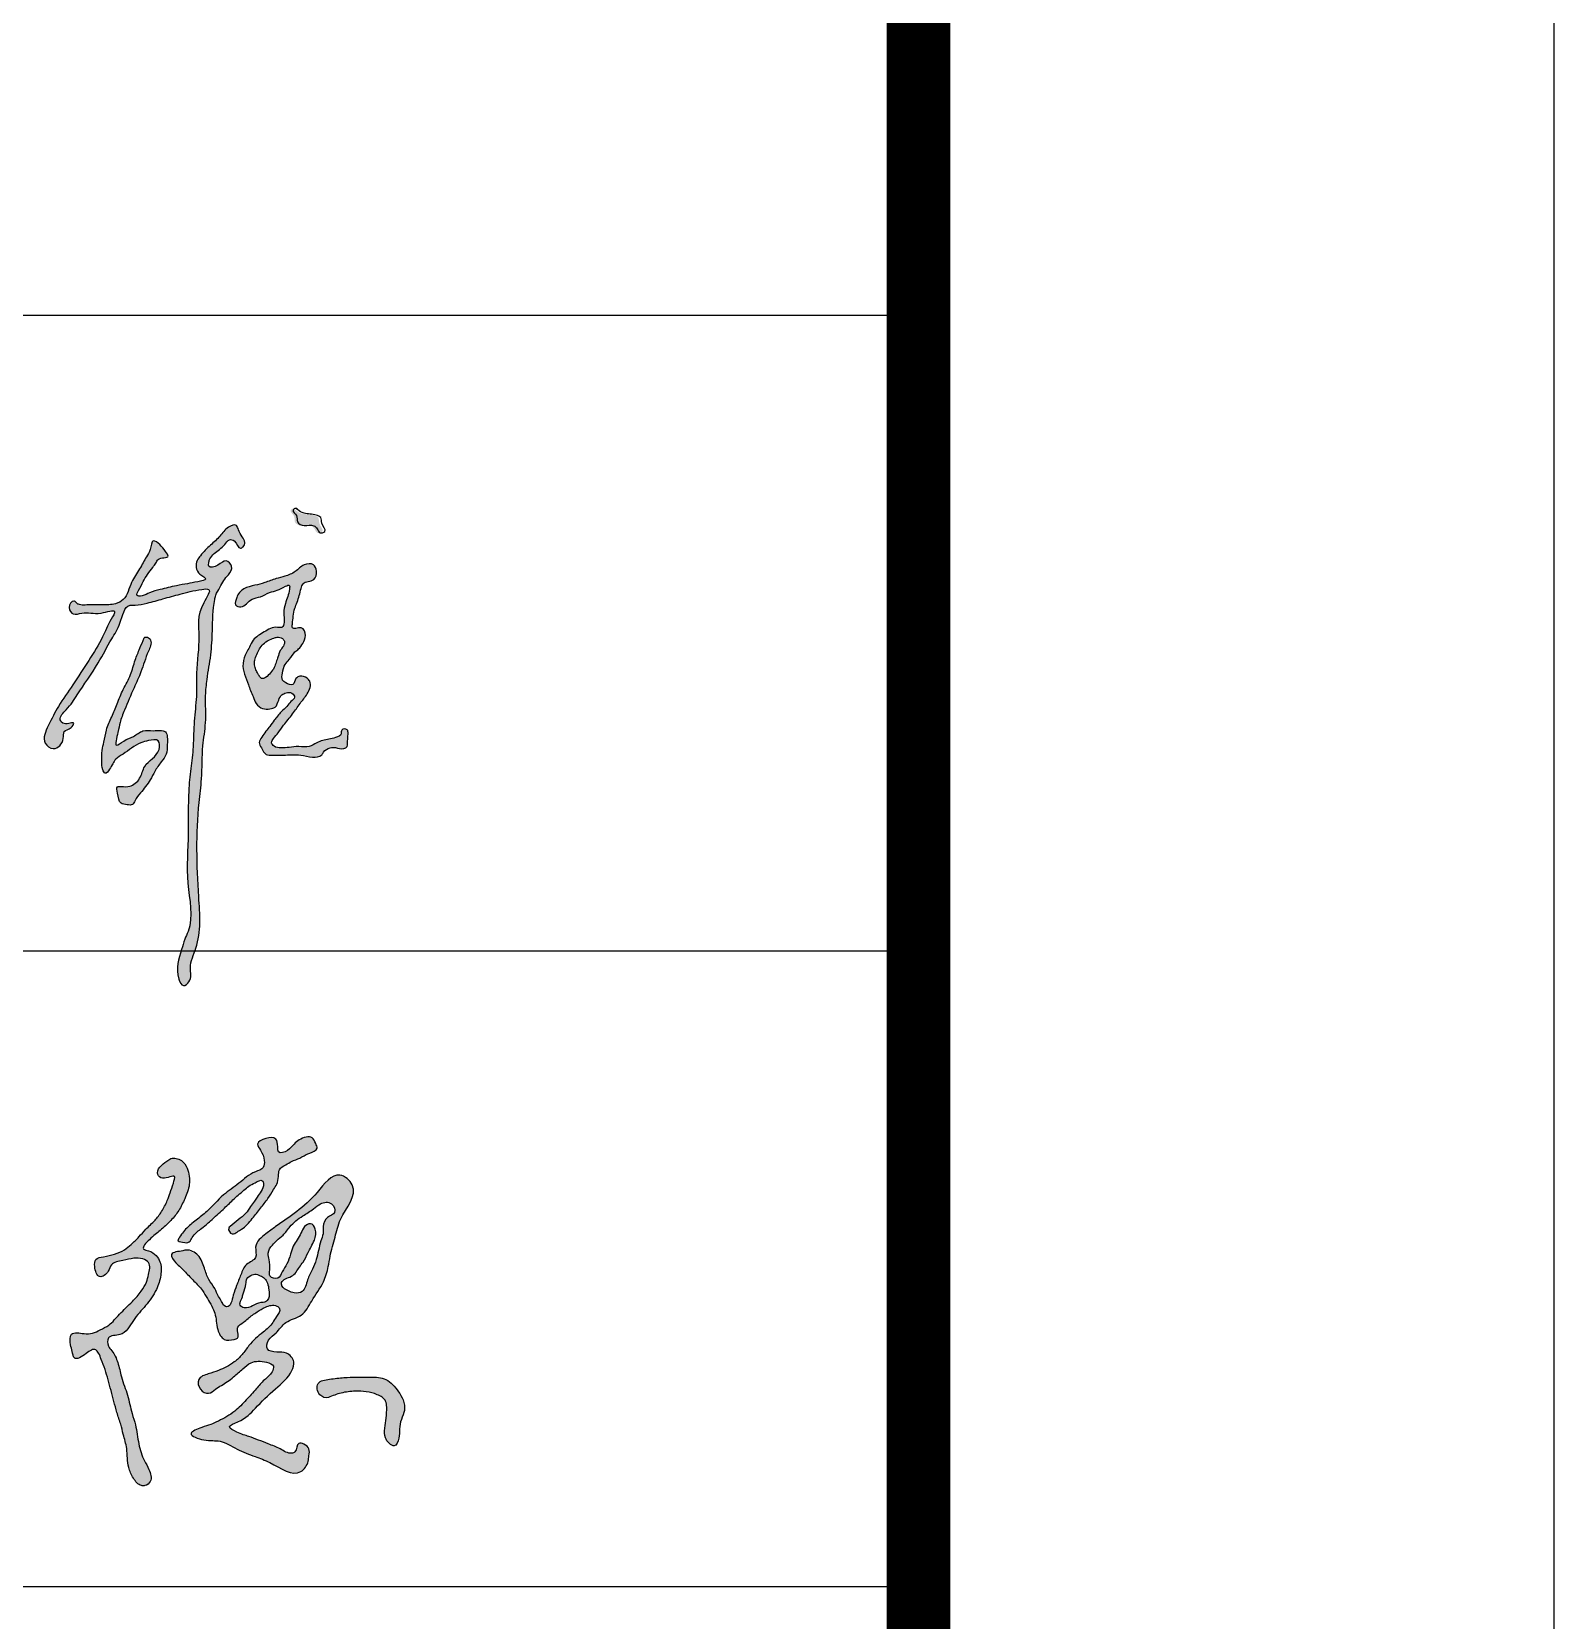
# Model space of a CAD drawing. Extents: x 28773 to 175644, y 7355 to 486294.
# Drawn here: x 152250 to 154644, y 83498 to 85997 of the extents above; entities that cross this region are included whole.
import ezdxf

# ---------------------------------------------------------------- set-up
doc = ezdxf.new("R2010")
doc.units = 0
doc.header["$LTSCALE"] = 1000
doc.header["$MEASUREMENT"] = 0
for name, color, linetype in [('PUB_TITLE', 7, 'Continuous'), ('TWT_TITLE', 7, 'Continuous'), ('文字和字符', 7, 'Continuous')]:
    doc.layers.add(name, color=color, linetype=linetype)

msp = doc.modelspace()

# ---------------------------------------------------------------- hatches: boundary and pattern name
h = msp.add_hatch(color=6)
edge = h.paths.add_edge_path()
edge.add_spline(control_points=[(152664, 85245.3), (152666.7, 85242.4), (152673.2, 85238.4), (152683.8, 85238), (152692.4, 85237), (152702.4, 85233.2), (152699.9, 85221.8), (152712.2, 85211), (152697.7, 85206.6), (152695.2, 85215.1), (152687.4, 85222.4), (152675.7, 85217.8), (152661.1, 85224), (152664.8, 85236.2), (152653.8, 85242.6), (152660.5, 85247.9), (152663.2, 85246.2), (152664, 85245.3)], knot_values=[0, 0, 0, 0, 9.941955, 17.81997, 26.06635, 32.772253, 40.050923, 51.788007, 58.187099, 64.698727, 70.459521, 83.166695, 93.225525, 101.466789, 109.786091, 113.761149, 116.674069, 116.674069, 116.674069, 116.674069], degree=3, periodic=0)
at = {"layer": '文字和字符'}
h = msp.add_hatch(color=6, dxfattribs=at)
edge = h.paths.add_edge_path()
edge.add_spline(control_points=[(152338.6, 85095.5), (152338.9, 85095.5), (152363.4, 85095.6), (152378.7, 85095.2), (152400.1, 85105.6), (152404.1, 85130.6), (152419.4, 85150.7), (152428.4, 85169.2), (152437.1, 85181.5), (152438.1, 85201.1), (152453.1, 85188.9), (152458, 85182.1), (152469.3, 85167.6), (152448.3, 85171.3), (152445.2, 85160.4), (152435.9, 85150), (152426, 85134.7), (152419.9, 85121.6), (152412.3, 85108.8), (152426.2, 85109.3), (152435.6, 85115.9), (152455, 85120.3), (152474, 85125.2), (152495, 85128.8), (152507.6, 85131.2), (152529.4, 85135.4), (152507.5, 85145), (152506.7, 85162.2), (152517.8, 85176.6), (152529.8, 85189.2), (152546.7, 85202.7), (152554.7, 85217.1), (152571.9, 85223.7), (152575.2, 85211.4), (152580, 85203.6), (152586.2, 85194.7), (152583.5, 85187.2), (152574.4, 85181.3), (152571.9, 85196.7), (152558.9, 85199.3), (152551.5, 85185.8), (152539, 85179.5), (152530.2, 85169.5), (152528, 85162.7), (152526.8, 85151.9), (152544.6, 85156.9), (152554.2, 85168.7), (152567.8, 85155.4), (152559.7, 85142.9), (152550.9, 85134.1), (152545.9, 85122.1), (152539.3, 85113), (152534.4, 85089.8), (152534.3, 85058.3), (152532, 85016.2), (152525.5, 84982.7), (152522.1, 84947.1), (152524.8, 84912.1), (152517, 84868.7), (152518.1, 84826.6), (152507.9, 84747.8), (152509.6, 84659.7), (152517.5, 84570.2), (152495.7, 84528.4), (152502.6, 84505.4), (152486.8, 84492.8), (152473.9, 84520.8), (152482.9, 84543.5), (152489.6, 84568.4), (152505.2, 84600.5), (152490.8, 84659.5), (152497.2, 84732), (152495, 84792.5), (152499.6, 84837.6), (152504.5, 84874.1), (152504.1, 84912.1), (152509.8, 84950.7), (152507.6, 84994.8), (152515.8, 85046.2), (152507.5, 85084), (152535.4, 85122), (152506.5, 85118.6), (152486.1, 85112.9), (152460.8, 85106.5), (152443.9, 85101.4), (152429.3, 85097.8), (152416.4, 85094.6), (152395.3, 85096.3), (152390.6, 85065.3), (152372.5, 85038.5), (152352.6, 84998.6), (152325.7, 84962.1), (152308.7, 84933.7), (152290.4, 84917.9), (152301.4, 84904.6), (152319.6, 84914.4), (152311.3, 84899), (152298.2, 84898.6), (152301.5, 84880.4), (152286, 84863.8), (152264, 84880.6), (152277.1, 84908.9), (152292.1, 84937.5), (152315.8, 84971.3), (152338.3, 85006.9), (152361.6, 85042.2), (152369.2, 85065.7), (152386.1, 85091.2), (152351.5, 85077.7), (152335, 85086.5), (152314.6, 85077.7), (152305.7, 85090.8), (152313.3, 85104), (152319.8, 85099.6), (152321.8, 85096.5), (152325.5, 85096.2), (152330, 85094.5), (152338.5, 85095.5), (152338.6, 85095.5)], knot_values=[0, 0, 0, 0, 30.010681, 59.710914, 78.593199, 120.407305, 154.524141, 185.004149, 203.061643, 222.774317, 238.80713, 258.455944, 270.333782, 293.330836, 302.766156, 314.154011, 351.592667, 373.783884, 384.727657, 395.744414, 413.857163, 437.957453, 474.261753, 498.637383, 521.996218, 540.039757, 556.440551, 586.981856, 599.46137, 631.292047, 659.861277, 686.798362, 704.454635, 714.77327, 731.806988, 745.746399, 755.60273, 762.331918, 783.607358, 794.2488, 808.935268, 839.224822, 854.000646, 861.29652, 870.524529, 890.282084, 910.927322, 927.245681, 946.958313, 963.356978, 980.390735, 1000.003082, 1009.515457, 1078.314372, 1130.678307, 1184.843128, 1219.935368, 1279.461792, 1329.992924, 1402.614913, 1454.086505, 1659.988392, 1772.185683, 1817.246483, 1847.677046, 1862.240127, 1879.608782, 1944.488332, 1967.79145, 1986.349178, 2091.415626, 2201.453187, 2292.790848, 2342.000053, 2390.03078, 2446.006624, 2499.916829, 2551.206876, 2630.928051, 2705.368541, 2736.511304, 2751.139397, 2799.882761, 2838.437816, 2856.100871, 2874.060326, 2900.839764, 2911.90203, 2956.44123, 2995.684828, 3055.617738, 3138.927419, 3179.415616, 3204.798199, 3217.112426, 3237.828089, 3249.032304, 3266.585733, 3281.97368, 3312.759311, 3333.895438, 3372.534497, 3420.293911, 3476.863372, 3540.284988, 3599.822241, 3643.146119, 3661.15915, 3690.737213, 3733.200125, 3751.837118, 3768.448916, 3785.656639, 3792.541545, 3796.752385, 3800.355287, 3806.580356, 3819.839144, 3819.839144, 3819.839144, 3819.839144], degree=3, periodic=0)
h = msp.add_hatch(color=6, dxfattribs=at)
edge = h.paths.add_edge_path()
edge.add_spline(control_points=[(152572, 85106.9), (152572, 85107.1), (152583.4, 85125.3), (152599.8, 85125.1), (152617.2, 85130.7), (152632.5, 85136.7), (152649, 85140.4), (152664.9, 85146.7), (152675.6, 85159.7), (152693.4, 85161.5), (152699.2, 85147.8), (152694.9, 85131.2), (152676.4, 85133.2), (152671.9, 85116), (152669.2, 85103.2), (152662.6, 85089.5), (152660.6, 85077.5), (152660.2, 85068.2), (152658, 85054.6), (152675.9, 85063.9), (152682.3, 85046.5), (152676.3, 85035.5), (152670.6, 85026.5), (152661.2, 85020.2), (152656.4, 85010.3), (152646.5, 85001.2), (152644.4, 84989.7), (152642, 84977.5), (152650.1, 84971.7), (152662.2, 84966.7), (152663.3, 84979.8), (152672.8, 84984.8), (152681.7, 84981.8), (152690.8, 84972), (152683.7, 84954.5), (152671.2, 84940.5), (152659.8, 84922.8), (152647.1, 84908.6), (152638.1, 84894.5), (152630.6, 84887), (152625.4, 84878.7), (152631.8, 84871.2), (152642.3, 84870.1), (152655.3, 84871.2), (152669.9, 84873.4), (152685.7, 84870), (152696.7, 84878.6), (152710.8, 84883.5), (152723.3, 84884.8), (152738, 84890.2), (152735.3, 84900.6), (152747, 84900.9), (152747.3, 84892.5), (152746.8, 84885.5), (152746.3, 84878.7), (152746.5, 84871.7), (152737.9, 84867.5), (152729, 84871.5), (152717.4, 84871.1), (152709.7, 84866.2), (152701.1, 84851.1), (152673.1, 84861.8), (152648.8, 84858.5), (152631.1, 84859.2), (152616.4, 84858.6), (152611.9, 84869.6), (152605.4, 84879.1), (152612.3, 84888.2), (152617.7, 84896.2), (152624.4, 84905), (152632.2, 84915.2), (152640.4, 84926.2), (152650.8, 84934.8), (152656, 84943.4), (152665.6, 84949.1), (152658.8, 84958.5), (152650.2, 84957.4), (152641.9, 84954.1), (152637.4, 84945), (152634.7, 84933.9), (152623.2, 84931.5), (152612, 84930.9), (152601.9, 84939.6), (152598.3, 84950.8), (152593.4, 84960.3), (152590.1, 84972.6), (152583.4, 84985.8), (152580.5, 85003.9), (152585.7, 85018.4), (152592.7, 85029.6), (152598.2, 85043.5), (152615.6, 85052.6), (152630.2, 85062.1), (152644.5, 85058.4), (152647.7, 85071), (152644.9, 85082.7), (152648.1, 85096.7), (152652.5, 85109.1), (152654.7, 85117.1), (152656, 85128), (152645, 85123.2), (152637.1, 85118.1), (152622.2, 85115.2), (152610.5, 85107.3), (152596.1, 85106.2), (152587.8, 85097.3), (152579.8, 85091.3), (152566.1, 85093.3), (152571.9, 85106.8), (152572, 85106.9)], knot_values=[0, 0, 0, 0, 24.512001, 49.882294, 72.277412, 98.738469, 118.409447, 143.109669, 167.776883, 187.618262, 203.042037, 222.126752, 247.275306, 258.48372, 289.86628, 303.795246, 321.379231, 338.707377, 347.328395, 366.307106, 385.237264, 403.506228, 418.562709, 428.786369, 449.648574, 463.118664, 483.023077, 498.54091, 507.708607, 523.614939, 538.272825, 548.331434, 564.446663, 573.613544, 601.356343, 627.727416, 655.753502, 687.468657, 707.386499, 724.030195, 733.822997, 742.988374, 758.369859, 776.521682, 797.368312, 820.285411, 838.875384, 852.53501, 881.495768, 896.424896, 904.484831, 916.221913, 924.49056, 934.624145, 946.353648, 953.359124, 961.492881, 980.267656, 992.004738, 1008.557493, 1015.80342, 1061.650078, 1099.490071, 1123.473109, 1136.892554, 1154.792681, 1167.453766, 1180.555905, 1196.223819, 1209.542153, 1226.270416, 1249.735518, 1266.970627, 1281.05191, 1293.130439, 1303.91699, 1316.71909, 1326.731209, 1339.888064, 1357.279911, 1369.076666, 1385.0742, 1402.881823, 1419.32573, 1433.82478, 1447.087554, 1471.921893, 1495.500471, 1520.791964, 1533.894554, 1550.83807, 1581.024251, 1611.984954, 1621.45011, 1633.096343, 1654.387173, 1674.742462, 1691.115782, 1707.380906, 1715.678547, 1723.570803, 1743.940975, 1761.902668, 1783.344225, 1802.439161, 1818.418402, 1831.919163, 1844.453477, 1860.498716, 1860.498716, 1860.498716, 1860.498716], degree=3, periodic=0)
edge = h.paths.add_edge_path(flags=16)
edge.add_spline(control_points=[(152626.4, 85041.6), (152626.2, 85041.5), (152614.6, 85035.8), (152609.1, 85028.4), (152604.4, 85019.6), (152600.6, 85011.5), (152599.8, 85002.9), (152601.1, 84995.4), (152604.3, 84989.1), (152607.3, 84984.2), (152610.6, 84978.1), (152619.5, 84981.6), (152624.9, 84988.4), (152631.8, 84996.1), (152633.7, 85005.3), (152637.3, 85014), (152639.5, 85023.4), (152645.9, 85029.9), (152648.2, 85037.7), (152643.7, 85044), (152636.2, 85045.1), (152631.5, 85043.7), (152626.4, 85041.6), (152626.4, 85041.6)], knot_values=[0, 0, 0, 0, 17.49913, 30.768414, 43.809406, 57.820521, 67.761158, 79.395962, 89.172864, 96.402516, 104.532234, 113.624822, 128.719094, 142.570854, 155.091253, 167.081152, 182.063386, 194.044375, 204.792336, 212.007375, 223.839632, 231.821798, 237.531752, 237.531752, 237.531752, 237.531752], degree=3, periodic=0)
h = msp.add_hatch(color=6, dxfattribs=at)
edge = h.paths.add_edge_path()
edge.add_spline(control_points=[(152426.7, 85043.5), (152426.6, 85043.3), (152418.3, 85023.7), (152411.9, 85008.4), (152405.9, 84984.3), (152393.3, 84963.2), (152384.3, 84940.5), (152375.5, 84919.3), (152366.5, 84899.8), (152364, 84881.4), (152359.3, 84865.3), (152360.1, 84850.1), (152359.8, 84838.7), (152365.5, 84827.5), (152375.5, 84840.7), (152379.1, 84852.5), (152394.4, 84861), (152406.5, 84870.4), (152420.1, 84878.4), (152433.4, 84882.2), (152451.5, 84885.7), (152451.2, 84857.4), (152425.7, 84848.1), (152422, 84821.7), (152405.9, 84808.3), (152393.5, 84809.7), (152381.6, 84810.3), (152386.2, 84796.2), (152386.4, 84782.7), (152399.1, 84781.4), (152408.8, 84779.7), (152413.2, 84790.4), (152422.7, 84802.4), (152435, 84816.7), (152443.5, 84834.7), (152452.2, 84847.5), (152463.2, 84860.5), (152462.5, 84876.6), (152464.5, 84900.6), (152441, 84896.3), (152423.9, 84899.6), (152409.8, 84886.9), (152396.2, 84884), (152377.5, 84867.5), (152386, 84895.6), (152388.2, 84911.4), (152397.9, 84935.8), (152408.9, 84961.7), (152423.1, 84992.3), (152430.1, 85017.1), (152439.6, 85035.9), (152433.6, 85046.3), (152426.7, 85043.5), (152426.7, 85043.5)], knot_values=[0, 0, 0, 0, 24.542793, 52.435959, 85.650583, 121.512598, 155.916917, 186.540407, 217.474406, 244.606868, 263.102829, 287.388558, 305.597528, 314.527085, 327.332873, 353.193682, 372.630675, 395.352625, 418.617204, 435.772151, 457.249665, 475.959444, 524.49024, 552.742939, 580.507685, 599.437854, 607.362997, 621.159879, 644.090151, 657.95728, 669.398503, 679.892715, 700.008206, 736.031643, 756.664286, 782.242284, 801.590045, 823.390719, 851.090423, 877.54929, 900.135028, 924.011869, 947.574779, 965.855715, 994.232281, 1016.328926, 1045.309406, 1098.032674, 1136.336698, 1183.774373, 1208.195694, 1217.866995, 1225.149506, 1225.149506, 1225.149506, 1225.149506], degree=3, periodic=0)
h = msp.add_hatch(color=6, dxfattribs=at)
edge = h.paths.add_edge_path()
edge.add_spline(control_points=[(152479.7, 84096.4), (152479.8, 84096.6), (152492.8, 84117.1), (152507.6, 84126.9), (152529.7, 84144.2), (152548.4, 84166.9), (152576.5, 84185.2), (152594.2, 84202.6), (152615.5, 84207.8), (152616, 84224.2), (152611.6, 84235.2), (152601, 84249.5), (152617.9, 84257.2), (152635.2, 84258.7), (152637, 84244.9), (152636, 84230.7), (152654.2, 84236.6), (152661, 84246.5), (152672.2, 84256.1), (152690.6, 84262.4), (152695.5, 84249.1), (152701.8, 84237.6), (152683.6, 84232.8), (152672.5, 84224.9), (152659, 84220.9), (152648.9, 84214.4), (152637.8, 84208.4), (152638.2, 84195.5), (152636.3, 84184.6), (152628.3, 84174), (152621.3, 84160.5), (152608.8, 84146.1), (152596.3, 84129.2), (152584.3, 84115.2), (152572.8, 84109.2), (152564.3, 84103), (152557, 84113.4), (152565.2, 84120.6), (152574.2, 84127.7), (152586.2, 84137.2), (152593.3, 84148.2), (152599.4, 84156.6), (152605, 84164.7), (152610.5, 84173.3), (152615.6, 84181.9), (152611.8, 84193.1), (152600.4, 84185.6), (152591.2, 84182.1), (152583, 84174), (152574.4, 84167.2), (152566.4, 84159.4), (152558.4, 84152), (152550.4, 84144), (152540.9, 84135.7), (152532.2, 84127.3), (152523.4, 84120), (152513.5, 84111.6), (152503.1, 84104.2), (152497.9, 84091.2), (152488.5, 84091.1), (152479.6, 84096.3), (152479.7, 84096.4)], knot_values=[0, 0, 0, 0, 28.666202, 58.974239, 88.991361, 140.445622, 182.443945, 226.361589, 246.003405, 261.159642, 285.403493, 300.064839, 321.637432, 343.335684, 360.576762, 372.35608, 392.086641, 412.248863, 426.515031, 455.165125, 470.118963, 480.655269, 502.385008, 524.571649, 543.872014, 558.543079, 575.923356, 590.530581, 608.177969, 621.720424, 644.672751, 671.428143, 700.314854, 733.307285, 745.026327, 756.27632, 770.758758, 775.879479, 798.783005, 820.418083, 838.303351, 852.974217, 863.749723, 878.985175, 896.219108, 903.438329, 919.617985, 935.209773, 949.206114, 965.758141, 981.234157, 995.661007, 1010.855529, 1028.447768, 1048.105951, 1061.049743, 1076.480099, 1102.025547, 1114.040319, 1128.49753, 1139.678117, 1139.678117, 1139.678117, 1139.678117], degree=3, periodic=0)
h = msp.add_hatch(color=6, dxfattribs=at)
edge = h.paths.add_edge_path()
edge.add_spline(control_points=[(152461.9, 84220.1), (152461.7, 84220), (152440.2, 84202.5), (152458, 84189.2), (152477.8, 84203), (152471.4, 84182.7), (152467.9, 84172), (152462.2, 84156.2), (152454.8, 84141.6), (152443.4, 84126.1), (152429.8, 84114.5), (152418.2, 84100.9), (152407.2, 84090), (152390.1, 84075.8), (152371.3, 84071.1), (152348.6, 84067.9), (152348.2, 84052.6), (152353.7, 84032.7), (152371.2, 84045.2), (152374.1, 84061.1), (152393.3, 84063.6), (152408.8, 84068.1), (152423.2, 84067.9), (152437.8, 84060.2), (152433.9, 84043.6), (152430.4, 84028.8), (152421.3, 84014.2), (152406.7, 83997.6), (152388.4, 83981.2), (152373.9, 83963), (152358.1, 83955.4), (152345.3, 83948.8), (152330.7, 83948.2), (152308.7, 83953.8), (152309.8, 83932.3), (152313.5, 83921.7), (152315.9, 83904.5), (152334.7, 83916.9), (152348.6, 83927.7), (152356, 83917.1), (152359.4, 83906.6), (152365.5, 83892.8), (152371.2, 83870.5), (152377.6, 83848), (152383.6, 83824.5), (152389.6, 83807.6), (152394.1, 83788.5), (152400.8, 83766.3), (152399.5, 83741.6), (152408.5, 83722), (152418.1, 83709.6), (152429.6, 83709.5), (152440.4, 83717.7), (152435, 83735.1), (152424.3, 83752.1), (152416.9, 83776.3), (152414.6, 83801.9), (152405.9, 83826.7), (152401.2, 83852.7), (152390.4, 83878.5), (152386.2, 83903), (152378.6, 83919.5), (152368.7, 83929.5), (152367.8, 83947.4), (152395.9, 83944), (152408.4, 83971.3), (152429.2, 83992.6), (152446, 84015.9), (152453.5, 84039.9), (152454, 84059.6), (152445.2, 84073.3), (152436.3, 84079.3), (152419.9, 84081.9), (152437.9, 84100.6), (152451.3, 84110.7), (152468.4, 84126), (152481.6, 84142.5), (152490.9, 84162), (152499.7, 84184.1), (152496.7, 84206.1), (152487.7, 84221.3), (152476.9, 84224.6), (152469.3, 84226.4), (152461.9, 84220.1), (152461.9, 84220.1)], knot_values=[0, 0, 0, 0, 34.681641, 48.072065, 74.329964, 88.895095, 111.17035, 128.900452, 156.472867, 179.905372, 208.355087, 230.580725, 254.01719, 273.066721, 321.355231, 338.817261, 354.258199, 378.941826, 401.102047, 416.854172, 443.250134, 467.917341, 487.236589, 502.550058, 528.37671, 545.470375, 568.264653, 597.83009, 637.746529, 670.902739, 692.464096, 710.354936, 729.186846, 756.230528, 779.82652, 794.347921, 809.198107, 836.695152, 859.380582, 868.55181, 883.814404, 907.197348, 930.393917, 979.907693, 1004.230046, 1031.618366, 1054.147615, 1086.172461, 1127.622089, 1153.330618, 1177.300132, 1184.664421, 1199.389772, 1226.047392, 1247.395311, 1286.378592, 1328.318353, 1354.32781, 1395.269823, 1437.957794, 1469.914352, 1498.680239, 1511.344868, 1529.007775, 1555.105752, 1597.804477, 1639.655016, 1682.119963, 1714.682311, 1744.156119, 1760.024332, 1779.437309, 1790.885943, 1814.731193, 1846.001898, 1877.602297, 1905.335657, 1934.233701, 1967.004059, 2002.481722, 2023.475353, 2035.765847, 2047.212297, 2058.363573, 2058.363573, 2058.363573, 2058.363573], degree=3, periodic=0)
h = msp.add_hatch(color=6, dxfattribs=at)
edge = h.paths.add_edge_path()
edge.add_spline(control_points=[(152493, 84080.5), (152493.2, 84080.5), (152517.8, 84073.4), (152519.9, 84052.9), (152527.2, 84034.4), (152537.6, 84021.2), (152542.3, 84008.6), (152548.5, 84000.4), (152550.8, 83993.4), (152562.1, 83988.2), (152566.2, 84009.8), (152571.8, 84024.9), (152578.8, 84041.6), (152584.8, 84059.4), (152606.3, 84066.2), (152597.4, 84090.2), (152616.4, 84104.9), (152650.4, 84130.3), (152689.2, 84153.6), (152726.9, 84209.6), (152769.5, 84174.3), (152734.7, 84137.4), (152727.1, 84100.4), (152719.3, 84075.6), (152716, 84051.5), (152708.5, 84026.4), (152690.5, 84003.5), (152676.7, 83974.6), (152648.2, 83970.4), (152636.4, 83950.1), (152621.5, 83941.3), (152616.8, 83921.8), (152635.8, 83919.6), (152651.3, 83920.6), (152664.8, 83906.3), (152656.6, 83882), (152631.5, 83861.7), (152602, 83833.3), (152584.5, 83812.7), (152554.3, 83803.5), (152575.8, 83791.5), (152594.4, 83786.9), (152618.1, 83776.5), (152640.3, 83769.1), (152653.8, 83758.9), (152667.3, 83763.5), (152665.5, 83779.2), (152679.1, 83775.1), (152687.6, 83768.5), (152685.6, 83757.3), (152684.6, 83744.6), (152666.8, 83718.4), (152631.3, 83744.8), (152599.5, 83756.2), (152572.9, 83766.1), (152546.9, 83783.1), (152524.3, 83778.6), (152489.8, 83791.4), (152517.1, 83801.7), (152530.5, 83805.5), (152548.6, 83813.8), (152568.7, 83824.9), (152586.7, 83844.4), (152601.9, 83860.9), (152614.8, 83876.6), (152626.9, 83885.1), (152632.2, 83900.1), (152613.8, 83905.8), (152596.4, 83906.7), (152580.7, 83892.7), (152569, 83882.6), (152554.9, 83871), (152541.3, 83864.2), (152527.8, 83852.5), (152512.6, 83860.1), (152508.7, 83879.7), (152527.8, 83885.9), (152546.7, 83891.7), (152565.8, 83901.4), (152581.2, 83915.8), (152593.2, 83934.3), (152611, 83949.1), (152627.9, 83963.3), (152633.9, 83976.3), (152643, 83986.7), (152631.6, 83995.8), (152617.4, 83991.6), (152603.4, 83983.1), (152591.6, 83974.7), (152582.6, 83966.2), (152572.2, 83961), (152573.7, 83951), (152575.5, 83941.8), (152564.5, 83939), (152550.1, 83936.9), (152539.6, 83958.5), (152540.2, 83976.9), (152532.7, 83992.9), (152525.8, 84004.6), (152517.7, 84018.8), (152504.9, 84031.6), (152493.5, 84043.6), (152484, 84053.5), (152475.1, 84060.4), (152463.9, 84077.7), (152480.8, 84077.8), (152492.9, 84080.5), (152493, 84080.5)], knot_values=[0, 0, 0, 0, 27.432872, 59.395361, 85.693134, 109.085552, 128.362609, 140.996926, 151.763291, 157.712951, 186.698752, 208.876995, 234.201156, 260.084919, 284.937489, 307.779824, 344.178191, 370.603449, 488.346466, 550.578274, 584.928952, 664.213103, 704.923077, 747.845979, 770.989275, 806.181381, 854.934517, 893.286489, 930.483071, 961.790102, 984.548855, 1003.508451, 1024.718144, 1046.34914, 1071.076056, 1090.271471, 1144.396456, 1205.241891, 1253.920649, 1274.470919, 1294.501491, 1322.334343, 1367.576566, 1396.031299, 1422.826029, 1429.955148, 1450.476244, 1461.8652, 1477.100741, 1492.069997, 1504.375793, 1531.897919, 1602.108595, 1637.124251, 1679.750326, 1720.374244, 1756.060039, 1787.456838, 1814.277484, 1834.999527, 1853.438436, 1895.015251, 1930.254648, 1962.79728, 1989.05807, 2013.552032, 2026.034617, 2043.218025, 2076.933867, 2099.023719, 2126.230041, 2142.894352, 2174.050972, 2191.234509, 2210.914373, 2232.75608, 2256.675267, 2280.357753, 2319.727615, 2342.899389, 2367.60531, 2410.353703, 2439.962666, 2455.364827, 2473.851128, 2482.49724, 2507.041751, 2528.398061, 2552.516989, 2565.753289, 2581.839762, 2593.467441, 2605.690383, 2613.252568, 2635.359714, 2661.00506, 2697.047344, 2713.801275, 2733.175864, 2753.931383, 2781.462056, 2807.917281, 2823.476427, 2837.489503, 2858.153182, 2884.370537, 2892.288582, 2892.288582, 2892.288582, 2892.288582], degree=3, periodic=0)
edge = h.paths.add_edge_path(flags=16)
edge.add_spline(control_points=[(152628.2, 84088.3), (152628.1, 84088.2), (152618.9, 84076), (152624.3, 84063.7), (152624.8, 84051.8), (152621.9, 84037.5), (152638.8, 84033.3), (152643.5, 84047.8), (152652.1, 84058.7), (152656.6, 84073), (152661.2, 84090.2), (152672.4, 84103), (152677, 84117.4), (152689, 84125.1), (152698.5, 84111.4), (152695.4, 84097.7), (152689.4, 84086.1), (152683.2, 84074.7), (152678.1, 84063.4), (152668.7, 84051.3), (152661.3, 84037), (152641.6, 84034.7), (152643, 84020.9), (152652.7, 84016.7), (152662.9, 84011.7), (152679.6, 84014.1), (152682, 84034.2), (152691.5, 84049.3), (152697.2, 84065), (152700.9, 84080), (152703.7, 84093.7), (152708.7, 84105.8), (152707.4, 84118.8), (152711.9, 84133.3), (152730.4, 84137.4), (152721.8, 84157.8), (152703.8, 84155.1), (152691.7, 84143.5), (152673.8, 84133.5), (152657.2, 84120.6), (152645.9, 84103.7), (152636.9, 84097.8), (152628.3, 84088.4), (152628.2, 84088.3)], knot_values=[0, 0, 0, 0, 19.744507, 34.157131, 56.912893, 69.911234, 87.399526, 104.154629, 124.530072, 146.715715, 165.190697, 198.370593, 214.639562, 229.161561, 244.798567, 268.894407, 285.44538, 299.384274, 322.908118, 336.418052, 363.110061, 388.511726, 395.681319, 413.735699, 426.886572, 444.721671, 472.606193, 498.451489, 520.637008, 541.419327, 562.830776, 579.059192, 594.65128, 616.732747, 635.831876, 655.966223, 679.349301, 698.350322, 726.390651, 763.332051, 786.837613, 805.134121, 818.66464, 818.66464, 818.66464, 818.66464], degree=3, periodic=0)
edge = h.paths.add_edge_path(flags=16)
edge.add_spline(control_points=[(152596.5, 84041.4), (152596.4, 84041.4), (152585.3, 84036.2), (152587.7, 84024.8), (152582.5, 84015.8), (152581.2, 84005.6), (152577.3, 84000), (152576.7, 83992.3), (152586.2, 83988), (152597.4, 83992.1), (152607.4, 83998.9), (152617.8, 83997.6), (152624.1, 84006.2), (152622.6, 84017), (152621.4, 84027.9), (152616.5, 84036.3), (152608.5, 84040.2), (152603.2, 84044.1), (152596.5, 84041.4), (152596.5, 84041.4)], knot_values=[0, 0, 0, 0, 14.292967, 26.663458, 46.005146, 55.397894, 68.805265, 74.060786, 84.885427, 103.559239, 122.783611, 133.392057, 143.205535, 161.756698, 177.271697, 189.090572, 200.297464, 212.920328, 218.424594, 218.424594, 218.424594, 218.424594], degree=3, periodic=0)
h = msp.add_hatch(color=6, dxfattribs=at)
edge = h.paths.add_edge_path()
edge.add_spline(control_points=[(152716.3, 83848.7), (152716.5, 83848.8), (152739.6, 83857.7), (152761.4, 83859.1), (152787.3, 83857.3), (152807.1, 83845.8), (152808.4, 83830.7), (152807.4, 83816.5), (152804.7, 83800.9), (152804.1, 83785.9), (152810.9, 83776.7), (152822.3, 83769), (152828.6, 83785.6), (152827.3, 83798.9), (152830.2, 83814.3), (152837.5, 83828.5), (152834.7, 83844.8), (152824.3, 83861.2), (152809, 83880.1), (152776.1, 83880.9), (152746.3, 83881), (152720.1, 83877.5), (152696.8, 83874.8), (152696.7, 83850.5), (152716.2, 83848.7), (152716.3, 83848.7)], knot_values=[0, 0, 0, 0, 27.563865, 56.695241, 102.242536, 124.004216, 136.411448, 158.63331, 179.899671, 199.3513, 213.673571, 224.845605, 243.023995, 261.921703, 282.270986, 301.572813, 323.389476, 342.524862, 378.241957, 410.829433, 464.696782, 494.311037, 519.262799, 542.254368, 560.867544, 560.867544, 560.867544, 560.867544], degree=3, periodic=0)

# ---------------------------------------------------------------- linework, layer by layer
for p, q in [((145644.1, 85551.4), (153644.1, 85551.4)), ((145644.1, 84551.4), (153644.1, 84551.4)), ((145644.1, 83551.4), (153644.1, 83551.4))]:
    msp.add_line(p, q)
at = {"layer": 'PUB_TITLE', "const_width": 100}
msp.add_lwpolyline([(145644.1, 126951), (153644.1, 126951), (153644.1, 69551.4), (145644.1, 69551.4)], close=True, dxfattribs=at)
at = {"layer": 'TWT_TITLE'}
msp.add_lwpolyline([(70544.1, 68551), (154644.1, 68551), (154644.1, 127951), (70544.1, 127951)], close=True, dxfattribs=at)
at = {"layer": 'TWT_TITLE', "const_width": 100}
msp.add_lwpolyline([(73044.1, 69551), (153644.1, 69551), (153644.1, 126951), (73044.1, 126951)], close=True, dxfattribs=at)
at = {"layer": '文字和字符', "color": 6}
for points, start_tangent, end_tangent in [([(152667.9, 85245.7), (152678.1, 85239.5), (152687.4, 85238.3), (152697.2, 85236.7), (152704.2, 85232.8), (152705.8, 85224.2), (152710.5, 85211), (152703.1, 85209), (152698.4, 85215.3), (152693.3, 85219.9), (152678.1, 85220.3), (152667.5, 85226.2), (152665.9, 85236), (152660.9, 85244.5), (152664.8, 85247.3), (152667.9, 85245.7)], (0.676765, -0.736199), (0.676765, -0.736199)), ([(152338.6, 85095.5), (152360.3, 85095.5), (152381.6, 85097.3), (152393.5, 85103.8), (152406.8, 85130.9), (152419.3, 85152), (152430.1, 85171.2), (152435.9, 85182.8), (152440.9, 85196.1), (152450.9, 85190.3), (152460.1, 85179.5), (152464.2, 85172), (152448.4, 85167), (152445, 85161.2), (152440.1, 85154.5), (152425.1, 85132.1), (152417.7, 85118), (152415.2, 85110.5), (152423.1, 85109.7), (152435.1, 85114.6), (152451.8, 85119.6), (152477.2, 85125.6), (152494.5, 85128.8), (152511.1, 85131.9), (152523.3, 85136.2), (152514.1, 85143.7), (152510, 85165.3), (152515, 85172.8), (152530.8, 85189.4), (152545.7, 85203.6), (152559.1, 85217.7), (152571.5, 85220.2), (152574.9, 85213.6), (152580.7, 85202.7), (152584.8, 85193.6), (152582.3, 85187), (152578.2, 85184.5), (152568.2, 85196.1), (152560.7, 85197.8), (152553.2, 85190.3), (152536.6, 85176.1), (152529.9, 85167.8), (152528.3, 85162.8), (152528.3, 85156.2), (152542.4, 85157.9), (152555.7, 85164.5), (152564, 85156.2), (152559.1, 85142.9), (152551.6, 85133.8), (152545.7, 85122.9), (152539.1, 85110.5), (152537.4, 85103.8), (152533.8, 85054.4), (152531.2, 85016.7), (152525.4, 84978.1), (152523.2, 84952.9), (152523, 84910), (152519, 84873.8), (152516.7, 84821.6), (152513, 84784.6), (152512.3, 84636.3), (152507.9, 84555.5), (152499.2, 84524.3), (152497, 84502.4), (152488.3, 84496.6), (152481, 84506.8), (152485.4, 84553.3), (152490.5, 84569.4), (152495.6, 84581.7), (152495.3, 84657.4), (152495.8, 84736.7), (152496.6, 84802.5), (152499.8, 84837.9), (152503.5, 84872.3), (152505.2, 84912.6), (152508.6, 84951.3), (152509, 84988.2), (152512.5, 85045.6), (152520.1, 85098.7), (152527.8, 85119.8), (152517.3, 85119.8), (152483, 85112.2), (152456.1, 85105), (152443.9, 85101.5), (152431.3, 85098.3), (152412.3, 85095.2), (152404.3, 85094.8), (152388.5, 85066.9), (152375.4, 85041.9), (152354.2, 85004.2), (152321.2, 84954), (152304, 84930.5), (152294.6, 84914.8), (152300.8, 84908.6), (152315.7, 84909.3), (152311.8, 84902.3), (152300.8, 84896), (152299.3, 84885), (152283.6, 84869.4), (152271, 84878), (152275.7, 84905.4), (152291.9, 84935.8), (152314.4, 84969.8), (152339.3, 85008.1), (152361.2, 85045), (152374.6, 85073.2), (152380.1, 85085), (152358.9, 85082.6), (152328.3, 85082.6), (152315, 85081.1), (152308.7, 85091.3), (152315.7, 85101.5), (152320, 85098.9), (152322.2, 85096.8), (152324.7, 85096.2), (152329.1, 85095.2), (152338.6, 85095.5)], (1, 0), (1, 0)), ([(152572, 85106.9), (152583.2, 85120.6), (152600.6, 85126.2), (152616.1, 85130.5), (152634.1, 85136.7), (152647.8, 85140.5), (152664, 85147.9), (152678.3, 85158.5), (152692.6, 85158.5), (152697.6, 85148.5), (152693.2, 85135.5), (152676.4, 85128.7), (152673.3, 85121.2), (152667.1, 85099.5), (152663.4, 85090.1), (152660.9, 85077.7), (152659.6, 85065.3), (152659.6, 85059.1), (152673.3, 85059.1), (152680.2, 85047.3), (152675.8, 85034.8), (152669.3, 85026.1), (152663.7, 85021.4), (152654.7, 85009.4), (152648.4, 85001.9), (152644.1, 84988.2), (152644.1, 84977.1), (152649.1, 84972.7), (152660.3, 84970.2), (152665.2, 84979.5), (152671.4, 84983.3), (152682.6, 84980.2), (152687, 84975.2), (152683, 84955.6), (152671.7, 84940.3), (152659.9, 84923.9), (152645.8, 84906), (152637.3, 84894.3), (152629.7, 84885.1), (152627, 84878.6), (152630.8, 84873.2), (152641.6, 84870.5), (152654.6, 84871.3), (152669.6, 84872.5), (152686.1, 84872.5), (152698, 84878.6), (152707.3, 84882), (152727.6, 84886.7), (152736.4, 84892.8), (152737.2, 84898.6), (152745.7, 84898.9), (152747.2, 84893.2), (152746.8, 84885.9), (152746.4, 84877.4), (152745.7, 84872.5), (152740.7, 84869.4), (152727.2, 84870.9), (152718.8, 84870.5), (152708.8, 84864), (152705.7, 84859.8), (152672.7, 84859), (152645.4, 84859), (152628.1, 84859), (152618.5, 84860.2), (152610.8, 84870.5), (152607.4, 84879), (152611.6, 84887.4), (152618.1, 84896.6), (152623.9, 84904.3), (152631.2, 84913.9), (152642, 84927), (152650.8, 84935.7), (152657.3, 84943.5), (152663.1, 84950), (152658.9, 84956.5), (152649.6, 84956.9), (152643.1, 84953.8), (152638.1, 84945.8), (152632.4, 84934.6), (152624.3, 84931.9), (152612.8, 84932.3), (152602.8, 84940.4), (152597.8, 84951.1), (152593.6, 84960.7), (152590.6, 84969.8), (152584.2, 84986.5), (152582, 85003.3), (152587.4, 85020.7), (152592, 85029), (152597.8, 85039.8), (152615.2, 85052.8), (152636.2, 85060.1), (152643.1, 85060.1), (152646.5, 85067.8), (152646.1, 85083.1), (152648.6, 85097.6), (152652.3, 85108.8), (152655, 85120.2), (152654.6, 85126.2), (152649, 85124.9), (152635.8, 85118.5), (152623.5, 85114.7), (152609.4, 85108.3), (152596.2, 85104.4), (152587.2, 85097.2), (152578.7, 85092.5), (152570.2, 85095.5), (152572, 85106.9)], (0.284283, 0.95874), (0.284283, 0.95874)), ([(152426.7, 85043.5), (152419.8, 85027.2), (152412.4, 85008.5), (152405.1, 84985.7), (152393.7, 84962.5), (152383.9, 84939.7), (152375.4, 84919.4), (152367.2, 84898.6), (152363.2, 84879.5), (152360.3, 84866.5), (152359.9, 84849), (152361.5, 84836), (152365.2, 84830.7), (152372.1, 84836.8), (152381.9, 84852.6), (152393.3, 84860.8), (152406.7, 84870.1), (152421.4, 84878.3), (152433.2, 84881.9), (152448.7, 84881.5), (152449.9, 84868.1), (152427.4, 84841.3), (152419.4, 84822.6), (152403.8, 84810.1), (152390.1, 84809.8), (152384.5, 84809.3), (152384.7, 84799.3), (152390.1, 84783.7), (152399.8, 84781.1), (152408, 84781.4), (152412.3, 84787.7), (152420.6, 84799.6), (152436.2, 84820.3), (152443.3, 84833.4), (152453.5, 84848.7), (152461.2, 84860.4), (152462.9, 84876), (152459.8, 84895.7), (152440.9, 84897.5), (152424.6, 84897.1), (152409.7, 84888.5), (152394.3, 84881.3), (152383, 84874.5), (152385.3, 84894.8), (152388.6, 84910.4), (152395.7, 84930), (152410.6, 84965), (152421.5, 84990.3), (152433.2, 85022.5), (152436.7, 85039.7), (152431.8, 85044.6), (152426.7, 85043.5)], (-0.394162, -0.919041), (-0.394162, -0.919041)), ([(152626.4, 85041.6), (152615.5, 85035.2), (152609.1, 85028.1), (152604.6, 85019.8), (152600.9, 85010.4), (152600.1, 85003.3), (152601.6, 84995.1), (152604.6, 84988.7), (152607.2, 84984.2), (152611, 84979.7), (152617.4, 84981.2), (152625.2, 84988.7), (152631.2, 84996.7), (152634, 85005.3), (152636.9, 85013.4), (152640.6, 85023.6), (152645.5, 85030.7), (152647, 85038.3), (152644, 85042.5), (152635.7, 85044.6), (152630.2, 85043.1), (152626.4, 85041.6)], (-0.928724, -0.370772), (-0.928724, -0.370772)), ([(152479.7, 84096.4), (152491.7, 84113.2), (152508.1, 84127.6), (152524.9, 84141.2), (152551.3, 84167.2), (152575.4, 84185.6), (152601.4, 84203.6), (152613.8, 84210.4), (152615.4, 84221.2), (152609.4, 84237.6), (152605, 84247.2), (152617.8, 84256), (152633.4, 84255.2), (152636.6, 84243.2), (152637.8, 84234.8), (152651.9, 84237.2), (152662.4, 84247.3), (152670.3, 84253.7), (152690.7, 84257.2), (152696.3, 84248), (152698.7, 84240.8), (152685.5, 84232.4), (152671.2, 84225.2), (152658.4, 84219.9), (152649.2, 84214.7), (152639.4, 84206.8), (152637.8, 84196.4), (152635, 84184), (152629.9, 84175.7), (152621.2, 84161.6), (152609.4, 84146.4), (152596.6, 84130), (152579.8, 84113.2), (152572.6, 84108.8), (152565, 84106), (152559.4, 84114.8), (152561.8, 84117.6), (152574.6, 84128), (152586.2, 84138.4), (152593.8, 84148.8), (152599.9, 84157.4), (152604.3, 84163.8), (152610.3, 84173), (152614.2, 84184.8), (152612.2, 84189.6), (152601, 84186.4), (152591.1, 84181.1), (152583.4, 84174.6), (152574.3, 84166.9), (152566.1, 84159.3), (152558.6, 84152.1), (152550.7, 84144.5), (152541.3, 84136), (152530.9, 84126.4), (152523.8, 84120.3), (152515.2, 84113.3), (152502.1, 84100.4), (152497.3, 84093.2), (152486.9, 84092.8), (152479.7, 84096.4)], (0.427331, 0.904095), (0.427331, 0.904095)), ([(152461.9, 84220.1), (152447.9, 84199.4), (152455.5, 84193.5), (152474.2, 84196.2), (152472.4, 84185.9), (152467.4, 84170.6), (152462.9, 84158.7), (152453.8, 84141), (152443.6, 84127.5), (152429.1, 84113.1), (152418.3, 84101.3), (152406.2, 84089.4), (152395.4, 84081), (152362.4, 84070), (152350.5, 84065.7), (152348.8, 84054.7), (152356.5, 84038.7), (152370, 84047.1), (152375.1, 84057.3), (152392.9, 84064), (152410.3, 84067.5), (152424.2, 84066.6), (152433.5, 84060.7), (152433.5, 84042), (152430.1, 84030.2), (152421.9, 84016), (152408.1, 83999.7), (152387.7, 83979.4), (152370.8, 83962.5), (152357.3, 83954.9), (152345.4, 83949.8), (152331.9, 83949), (152312.4, 83948.1), (152310.7, 83931.2), (152313.3, 83921.1), (152316.7, 83910.9), (152335.3, 83917.7), (152350.5, 83923.6), (152354.8, 83918.5), (152359, 83908.4), (152365, 83892.6), (152369.7, 83876.6), (152379, 83842.1), (152383.6, 83825.2), (152389.6, 83806.4), (152393.7, 83790.7), (152399, 83768.2), (152402.2, 83738.5), (152409.6, 83721.6), (152422.3, 83709.9), (152427.7, 83709.9), (152436.1, 83716.3), (152434, 83735.4), (152426.9, 83749), (152418.1, 83775.7), (152412.8, 83805.4), (152407.5, 83823.4), (152400.3, 83852), (152390.7, 83881.2), (152385, 83903.6), (152375.6, 83922.1), (152370.3, 83929.5), (152370.3, 83942.2), (152388.4, 83947.5), (152409.6, 83969.8), (152428.7, 83993.1), (152445.7, 84018.6), (152452.6, 84041), (152451.4, 84062.2), (152445.3, 84071.9), (152433.5, 84079.3), (152425.7, 84082.2), (152434.7, 84096.8), (152451.8, 84111.5), (152468.5, 84127), (152480.8, 84142.7), (152490.3, 84161.3), (152497.5, 84183.7), (152494.1, 84209.1), (152485.1, 84221.3), (152476.9, 84224.5), (152468.6, 84224.5), (152461.9, 84220.1)], (-0.854695, -0.51913), (-0.854695, -0.51913)), ([(152493, 84080.5), (152511, 84072.4), (152521.2, 84051.8), (152528.3, 84034.2), (152537.4, 84020), (152543.6, 84007.5), (152548.3, 83999.8), (152552.3, 83993.1), (152556.2, 83991.3), (152566.7, 84009.4), (152571.8, 84024.6), (152578.5, 84041.5), (152587.7, 84057.8), (152601.8, 84068.9), (152601.8, 84085.3), (152617.9, 84106), (152633.2, 84117.3), (152698.7, 84171.3), (152734.4, 84198.4), (152753.8, 84182.9), (152735.4, 84128.8), (152726.7, 84100.8), (152719, 84070.8), (152716.1, 84054.4), (152708.3, 84030.3), (152690, 84000.3), (152673.5, 83978.1), (152649.4, 83966.5), (152633.9, 83950.1), (152622.3, 83938.5), (152620.4, 83925), (152634.9, 83920.1), (152650.3, 83918.2), (152661.9, 83904.7), (152659, 83891.1), (152632.9, 83862.2), (152601.4, 83831.7), (152573.7, 83810.1), (152560.9, 83802.7), (152572.4, 83794), (152591.2, 83787.2), (152621.7, 83775.6), (152640.6, 83767.6), (152658.7, 83760.9), (152663.4, 83762.9), (152669.5, 83776.4), (152677.6, 83775.1), (152685.7, 83767.7), (152685.7, 83756.9), (152684.4, 83748.1), (152672.9, 83731.9), (152624.3, 83746.1), (152601, 83755.7), (152572.6, 83767.5), (152546, 83779.8), (152520.4, 83781.8), (152500.2, 83791.9), (152517, 83801.4), (152531.2, 83806.1), (152543.3, 83811.5), (152569, 83827), (152587.1, 83844.8), (152602.8, 83862.2), (152615.5, 83876.2), (152627.7, 83889), (152629.7, 83897.8), (152618.9, 83903.9), (152594.6, 83903.2), (152581.8, 83893.7), (152567, 83880.9), (152557.5, 83873.5), (152538.6, 83861.4), (152527.8, 83855.3), (152515, 83861.4), (152512.3, 83876.9), (152527.2, 83885.7), (152543.3, 83891.1), (152568.3, 83904.5), (152580.5, 83916), (152591.2, 83930.2), (152613.6, 83951.4), (152628.7, 83966.4), (152634.4, 83976), (152639.6, 83988.2), (152635, 83992.4), (152617.4, 83990.7), (152604, 83983.2), (152589.9, 83972.9), (152582.6, 83966.9), (152573.8, 83959.3), (152573.8, 83950.9), (152573.4, 83942.1), (152568.3, 83940), (152552.4, 83940), (152542.3, 83955.5), (152537.6, 83981.1), (152532.8, 83992.2), (152526, 84004.3), (152518, 84017), (152504.8, 84031.8), (152491.6, 84045.5), (152483.7, 84053.5), (152476.3, 84060.3), (152469.4, 84073.6), (152487.4, 84079.4), (152493, 84080.5)], (0.998657, 0.051807), (0.998657, 0.051807)), ([(152628.2, 84088.3), (152621.6, 84075.7), (152623, 84065.4), (152624, 84049), (152624.4, 84039.7), (152636.6, 84036.4), (152643.6, 84046.2), (152651.1, 84058.8), (152656.7, 84073.8), (152661, 84086.4), (152673.1, 84107), (152678.7, 84117.3), (152688.1, 84122), (152695.6, 84113.6), (152694.2, 84096.3), (152689, 84085.5), (152684.4, 84076.6), (152676.4, 84061.7), (152670.8, 84053.7), (152658.1, 84039.2), (152642.7, 84029.4), (152643.2, 84024.2), (152653.5, 84016.3), (152662.4, 84013), (152675, 84015.3), (152683.4, 84033.6), (152691.4, 84050.4), (152697, 84065.4), (152700.7, 84079.9), (152704.5, 84094.9), (152707.8, 84106.1), (152708.2, 84117.3), (152714.8, 84131.8), (152726, 84139.8), (152720.9, 84153.3), (152704, 84153.3), (152692.9, 84145.3), (152676, 84134.2), (152655.7, 84117.1), (152644.9, 84104), (152635, 84095.3), (152628.2, 84088.3)], (-0.702795, -0.711393), (-0.702795, -0.711393)), ([(152596.5, 84041.4), (152588.1, 84035.4), (152586.5, 84026.6), (152582.5, 84013.3), (152580.9, 84006.7), (152577.3, 83997.7), (152577.3, 83994), (152583.9, 83989.8), (152597.1, 83992.6), (152609.8, 83997.9), (152617.4, 83998.9), (152622, 84004.3), (152622.6, 84017.7), (152620.4, 84028.6), (152615.8, 84035.8), (152609, 84040.2), (152600.3, 84042.6), (152596.5, 84041.4)], (-0.905829, -0.423645), (-0.905829, -0.423645)), ([(152716.3, 83848.7), (152736.3, 83855.5), (152758.5, 83858.5), (152793.1, 83853), (152806.3, 83842.8), (152808, 83833.4), (152807.1, 83816.3), (152805, 83800.2), (152805.8, 83785.2), (152812.2, 83776.3), (152819.9, 83772.5), (152827.2, 83784.4), (152828, 83798.9), (152831, 83814.2), (152835.7, 83828.3), (152833.6, 83844.9), (152826.3, 83857.7), (152806.7, 83876.9), (152782, 83880.7), (152740.6, 83879.8), (152718, 83877.3), (152700.1, 83870.5), (152702.7, 83853), (152716.3, 83848.7)], (0.929554, 0.368687), (0.929554, 0.368687))]:
    msp.add_spline(points, degree=3, dxfattribs=dict(at, start_tangent=start_tangent, end_tangent=end_tangent))

doc.saveas('drawing.dxf')
